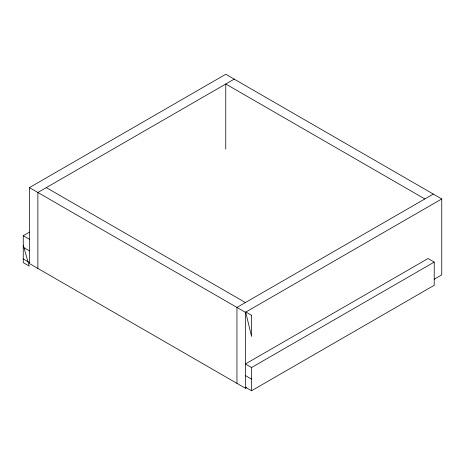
<?xml version="1.0" encoding="UTF-8"?>
<svg xmlns="http://www.w3.org/2000/svg" width="465" height="465" viewBox="0 0 465 465"><rect width="100%" height="100%" fill="white"/><g stroke="black" fill="none" stroke-linecap="round" stroke-linejoin="round"><path stroke-width="0.7" d="M246.653 387.519L245.398 388.24L29.417 263.545L29.417 187.616L225.763 74.255L441.75 198.95L441.75 274.879L434.223 279.227M234.215 79.131L37.863 192.493L37.863 268.421M23.25 245.218L29.185 266.05L23.25 262.62L23.25 235.732L29.527 232.105M433.304 194.074L236.952 307.435L236.952 383.363M29.417 187.616L245.398 312.311L441.75 198.95M434.217 262.091L428.05 258.534L245.398 363.985L251.565 367.548L434.217 262.091L434.217 285.295L251.565 390.745L245.398 387.188M424.853 198.95L225.763 84.008L225.763 149.091M46.308 187.616L245.398 302.558M23.25 235.732L29.417 239.289M23.25 247.328L29.417 250.891M245.398 375.586L251.565 379.144M23.25 258.929L29.417 262.487M251.565 367.548L251.565 390.745M245.398 312.311L245.398 388.24M251.565 315.346L245.63 311.916L251.565 336.439L251.565 315.346"/></g></svg>
